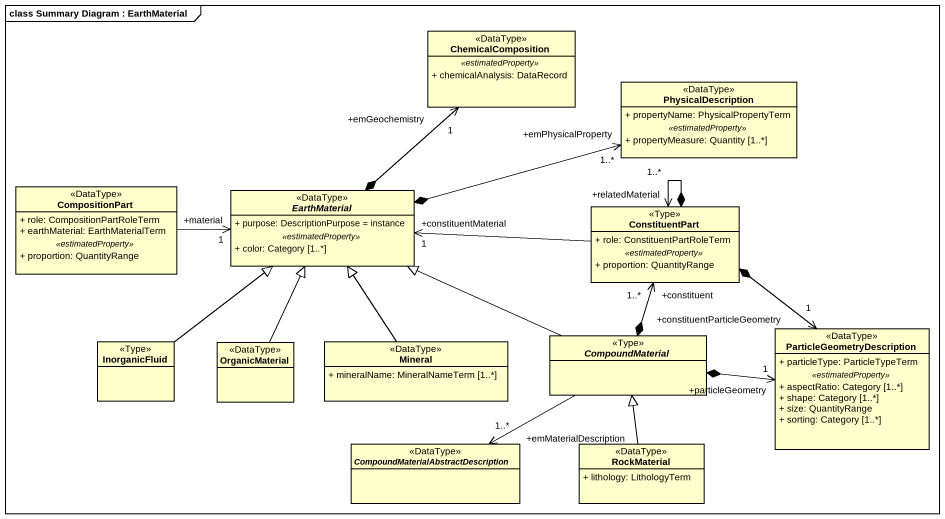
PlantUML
@startuml
mainframe class Summary Diagram : EarthMaterial
hide circle
hide empty members
skinparam classAttributeIconSize 0
class ChemicalComposition <<DataType>> {
  .. <<estimatedProperty>> ..
  + chemicalAnalysis: DataRecord
}
class PhysicalDescription <<DataType>> {
  + propertyName: PhysicalPropertyTerm
  .. <<estimatedProperty>> ..
  + propertyMeasure: Quantity [1..*]
}
class CompositionPart <<DataType>> {
  + role: CompositionPartRoleTerm
  + earthMaterial: EarthMaterialTerm
  .. <<estimatedProperty>> ..
  + proportion: QuantityRange
}
abstract class EarthMaterial <<DataType>> {
  + purpose: DescriptionPurpose = instance
  .. <<estimatedProperty>> ..
  + color: Category [1..*]
}
class ConstituentPart <<Type>> {
  + role: ConstituentPartRoleTerm
  .. <<estimatedProperty>> ..
  + proportion: QuantityRange
}
class InorganicFluid <<Type>>
class OrganicMaterial <<DataType>>
class Mineral <<DataType>> {
  + mineralName: MineralNameTerm [1..*]
}
abstract class CompoundMaterial <<Type>>
class ParticleGeometryDescription <<DataType>> {
  + particleType: ParticleTypeTerm
  .. <<estimatedProperty>> ..
  + aspectRatio: Category [1..*]
  + shape: Category [1..*]
  + size: QuantityRange
  + sorting: Category [1..*]
}
abstract class "CompoundMaterialAbstractDescription" as CompoundMaterialAbstractDesc <<DataType>>
class RockMaterial <<DataType>> {
  + lithology: LithologyTerm
}
CompositionPart -right-> "+material\n1" EarthMaterial
EarthMaterial *-up-> "+emGeochemistry\n1" ChemicalComposition
EarthMaterial *-right-> "+emPhysicalProperty\n1..*" PhysicalDescription
ConstituentPart -left-> "+constituentMaterial\n1" EarthMaterial
ConstituentPart *--> "+relatedMaterial\n1..*" ConstituentPart
ConstituentPart *--> "+constituentParticleGeometry\n1" ParticleGeometryDescription
InorganicFluid -up-|> EarthMaterial
OrganicMaterial -up-|> EarthMaterial
Mineral -up-|> EarthMaterial
CompoundMaterial -left-|> EarthMaterial
CompoundMaterial *-up-> "+constituent\n1..*" ConstituentPart
CompoundMaterial *-right-> "+particleGeometry\n1" ParticleGeometryDescription
CompoundMaterial -left-> "+emMaterialDescription\n1..*" CompoundMaterialAbstractDesc
RockMaterial -up-|> CompoundMaterial
@enduml
